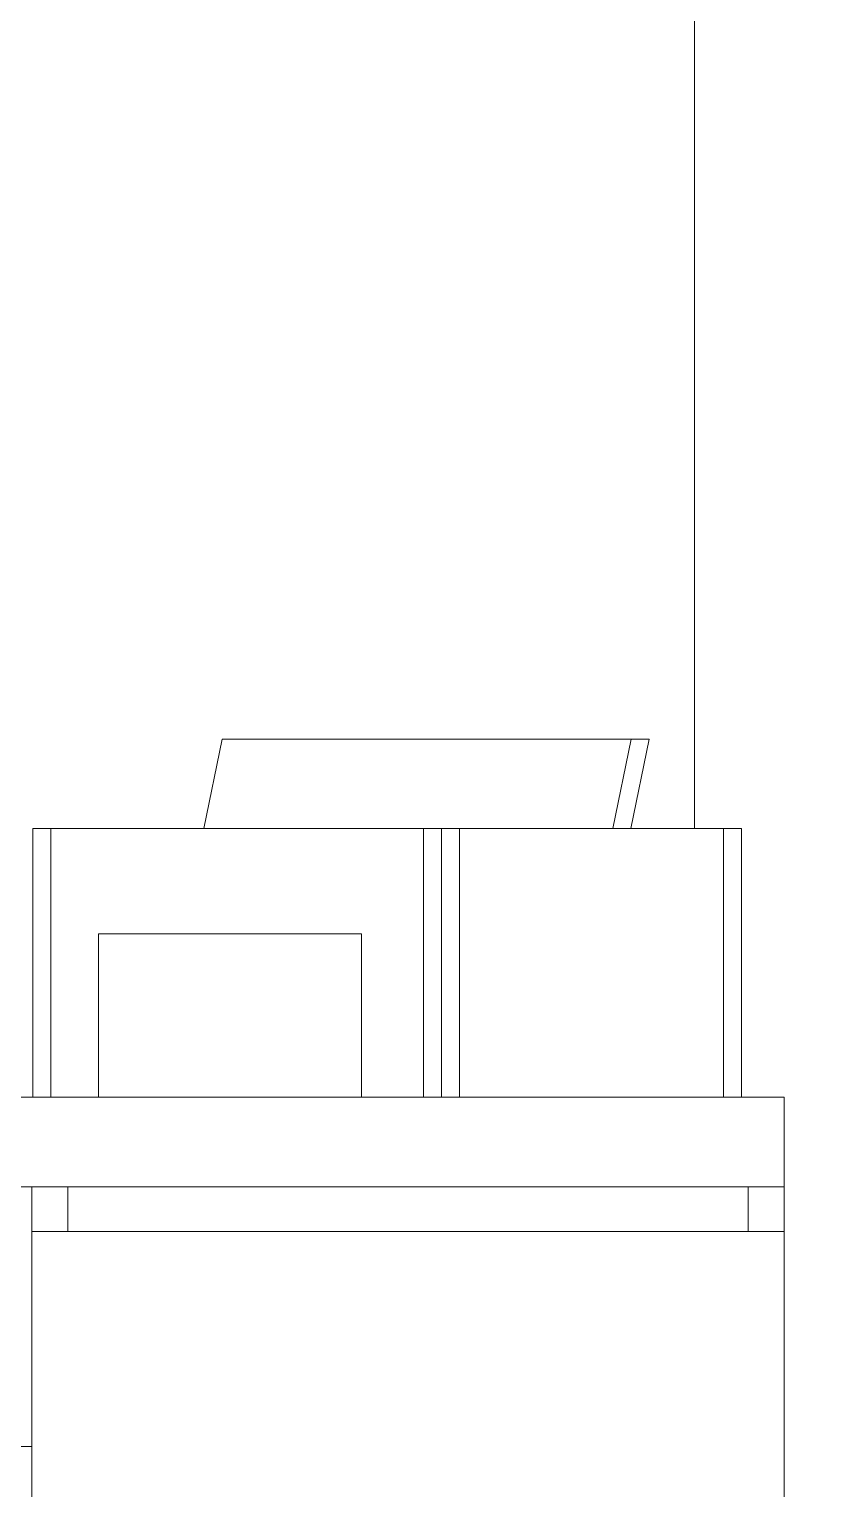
# Model space of a CAD drawing. Header units: centimetres. Extents: x -16179 to 12840, y -10704 to 3856.
# Drawn here: x 83.7 to 128.3, y -5060.8 to -4979.3 of the extents above; entities that cross this region are included whole.
import ezdxf

# ---------------------------------------------------------------- set-up
doc = ezdxf.new("R2010")
doc.units = ezdxf.units.CM
doc.header["$MEASUREMENT"] = 0
for name, color, linetype, lineweight in [('A-LP-SEZIONI_Num_Penna__151', 151, 'Continuous', 18), ('A-prsp-2_Num_Penna__137', 137, 'Continuous', 18), ('A-SECT D-MCUT_Num_Penna__181', 181, 'Continuous', 18)]:
    doc.layers.add(name, color=color, linetype=linetype, lineweight=lineweight)

msp = doc.modelspace()

# ---------------------------------------------------------------- hatches: boundary and pattern name
at = {"layer": 'A-SECT D-MCUT_Num_Penna__181', "linetype": 'Continuous', "lineweight": 18}
h = msp.add_hatch(dxfattribs=at)
h.set_pattern_fill('ANSI31', color=181, scale=100, style=0, pattern_type=2)
h.set_pattern_definition([(45, (254.724, -5723.27), (-52.198, 52.198), [])])
h.paths.add_polyline_path([(-34.169, -4813.471), (-34.169, -4861.971), (-19.169, -4861.971), (-19.169, -4843.471), (210.831, -4843.471), (210.831, -4922.101), (212.164, -4922.101, -1), (212.164, -4922.401), (210.843, -4922.401), (210.831, -4922.416), (210.831, -5113.471), (-19.169, -5113.471), (-19.169, -5015.971), (-34.169, -5015.971), (-34.169, -5123.471), (-64.169, -5123.471), (-64.169, -5143.471), (237.449, -5143.471), (237.449, -5113.471), (220.831, -5113.471), (220.831, -4843.471), (235.831, -4843.471), (235.831, -4828.471), (-19.169, -4828.471), (-19.169, -4813.471)])

# ---------------------------------------------------------------- linework, layer by layer
at = {"layer": 'A-LP-SEZIONI_Num_Penna__151', "color": 151, "linetype": 'Continuous', "lineweight": 18}
for p, q in [((120.831, -4894.471), (120.831, -5023.971)), ((83.831, -5111.971), (83.831, -5043.971)), ((85.831, -5046.471), (85.831, -5043.971)), ((123.831, -5043.971), (123.831, -5046.471)), ((125.831, -5043.971), (125.831, -5111.971)), ((83.831, -5046.471), (125.831, -5046.471)), ((83.831, -5058.471), (55.651, -5058.471))]:
    msp.add_line(p, q, dxfattribs=at)
at = {"layer": 'A-LP-SEZIONI_Num_Penna__151', "color": 151, "linetype": 'Continuous', "lineweight": 18, "flags": 128}
msp.add_lwpolyline([(55.651, -5043.971), (125.831, -5043.971), (125.831, -5038.971), (55.651, -5038.971)], dxfattribs=at)
at = {"layer": 'A-prsp-2_Num_Penna__137', "color": 137, "linetype": 'Continuous', "lineweight": 18}
for p, q in [((93.437, -5023.971), (94.46, -5018.971)), ((94.46, -5018.971), (118.301, -5018.971)), ((116.278, -5023.971), (117.301, -5018.971)), ((118.301, -5018.971), (117.281, -5023.971)), ((83.884, -5038.971), (83.884, -5023.971)), ((83.884, -5023.971), (123.456, -5023.971)), ((84.884, -5038.971), (84.884, -5023.971)), ((105.703, -5023.971), (105.703, -5038.971)), ((106.703, -5023.971), (106.703, -5038.971)), ((107.703, -5023.971), (107.703, -5038.971)), ((122.456, -5023.971), (122.456, -5038.971)), ((123.456, -5023.971), (123.456, -5038.971)), ((83.884, -5038.971), (106.703, -5038.971)), ((106.703, -5038.971), (123.456, -5038.971))]:
    msp.add_line(p, q, dxfattribs=at)
at = {"layer": 'A-prsp-2_Num_Penna__137', "color": 137, "linetype": 'Continuous', "lineweight": 18, "flags": 128}
msp.add_lwpolyline([(102.241, -5038.971), (87.545, -5038.971), (87.545, -5029.852), (102.241, -5029.852)], close=True, dxfattribs=at)

doc.saveas('drawing.dxf')
